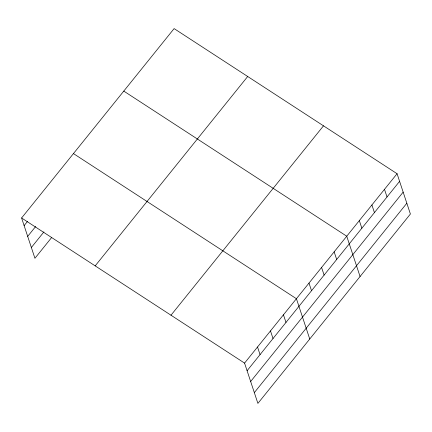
<?xml version="1.0" encoding="UTF-8"?>
<svg xmlns="http://www.w3.org/2000/svg" width="432" height="432" viewBox="0 0 432 432"><rect width="100%" height="100%" fill="white"/><g stroke="black" fill="none" stroke-linecap="round" stroke-linejoin="round"><path stroke-width="0.65" d="M21.6 217.982L174.107 28.598L397.073 173.718L410.4 214.018L257.893 403.402L244.566 363.101L21.6 217.982L34.927 258.282L51.656 237.508M24.122 225.607L27.464 221.454M27.686 236.39L35.635 226.525M31.363 247.498L43.907 231.919M95.18 265.874L247.687 76.491M170.986 315.214L323.492 125.831M244.566 363.101L397.073 173.718M247.088 370.726L399.595 181.343M250.652 381.51L403.159 192.127M254.329 392.618L406.836 203.234M123.779 91.098L346.745 236.212L360.072 276.512M73.451 153.592L296.417 298.712L309.744 339.012M384.491 189.34L387.013 196.965M371.909 204.968L374.431 212.593M359.327 220.59L361.849 228.215M334.163 251.84L336.685 259.465M321.581 267.462L324.103 275.087M308.999 283.09L311.521 290.714M283.457 314.809L285.979 322.434M270.491 330.907L273.013 338.531M257.531 347.004L260.053 354.629"/></g></svg>
